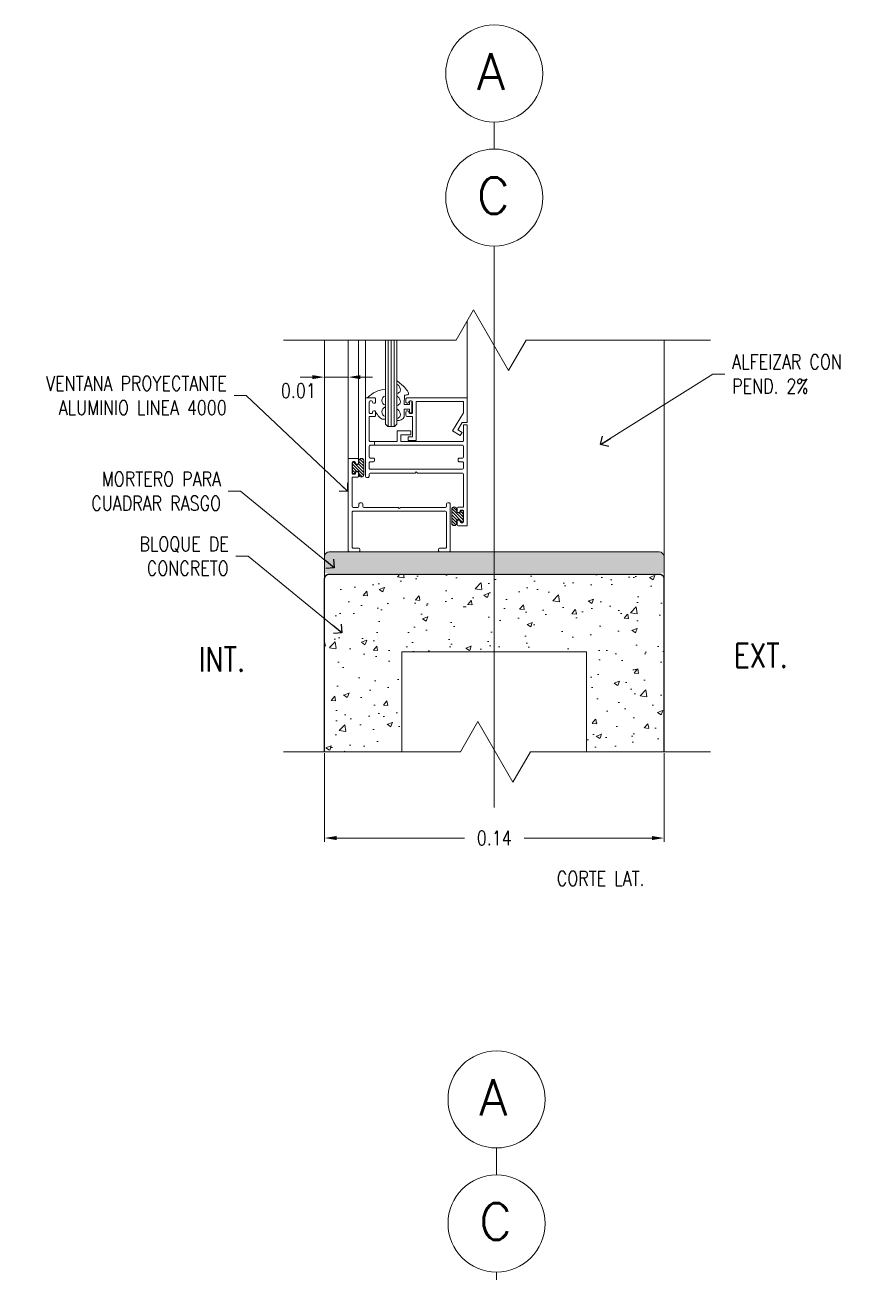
# Model space of a CAD drawing. Header units: metres. Extents: x -40 to 265, y 63 to 163.
# Drawn here: x -39.518 to -39.177, y 66.16 to 66.673 of the extents above; entities that cross this region are included whole.
import ezdxf

# ---------------------------------------------------------------- set-up
doc = ezdxf.new("R2010")
doc.units = ezdxf.units.M
doc.header["$LTSCALE"] = 5
doc.header["$MEASUREMENT"] = 0
doc.linetypes.add('CENTER', pattern=[2, 1.25, -0.25, 0.25, -0.25])
doc.layers.get('0').update_dxf_attribs({"color": 30})
for name, color, linetype, lineweight in [('A-ANNO-DIMS', 3, 'Continuous', 18), ('A-ANNO-SYMB', 3, 'Continuous', 18), ('A-ANNO-TEXT', 3, 'Continuous', 18), ('A-DETL-MBND', 3, 'Continuous', 18), ('A-DETL-PATT', 8, 'Continuous', 18)]:
    doc.layers.add(name, color=color, linetype=linetype, lineweight=lineweight)
doc.styles.add('E-ROMANS', font='romans.shx', dxfattribs={"width": 0.8})
doc.dimstyles.new('E-0001_ARW_24', dxfattribs={"dimscale": 0.001, "dimtxt": 2.4, "dimasz": 2.4, "dimexe": 1.2, "dimexo": 0.8, "dimgap": 1.2, "dimtad": 0, "dimdec": 0, "dimlfac": 1000, "dimzin": 0, "dimdsep": 46, "dimtxsty": 'E-ROMANS', "dimblk": 'OPEN90', "dimcen": 1.2, "dimclrd": 256, "dimclre": 256, "dimclrt": 256, "dimadec": 0, "dimazin": 0, "dimtfac": 1, "dimtdec": 0, "dimtmove": 1, "dimatfit": 3, "dimldrblk": 'OPEN90', "dimfxl": 1, "dimtfill": 1, "dimtolj": 1, "dimtzin": 0, "dimlwd": -1, "dimarcsym": 0})

# ---------------------------------------------------------------- blocks, each defined once
blk = doc.blocks.new('_Open90')
at = {"color": 0, "linetype": 'ByBlock', "lineweight": -2}
for p, q in [((0, 0), (-1, 0)), ((-0.5, 0.5), (0, 0)), ((0, 0), (-0.5, -0.5))]:
    blk.add_line(p, q, dxfattribs=at)

msp = doc.modelspace()

# ---------------------------------------------------------------- hatches: boundary and pattern name
at = {"layer": 'A-DETL-PATT'}
h = msp.add_hatch(dxfattribs=at)
h.set_pattern_fill('AR-SAND', color=256, scale=0.001, style=0)
h.set_pattern_definition([(37.50000000000001, (0, 0.2070580966467475), (-6.299335810960815e-05, 0.001926823769013159), [0, -0.00152, 0, -0.0017, 0, -0.001625]), (7.499999999999999, (0, 0.2070580966467475), (0.001769776705267727, 0.00282214606522974), [0, -0.00082, 0, -0.00137, 0, -0.0005250000000000001]), (327.5, (-0.00123, 0.2070580966467475), (0.003114141861751495, 5.659053536964498e-06), [0, -0.0005, 0, -0.0018, 0, -0.00235]), (317.5, (-0.00123, 0.2070580966467475), (0.003006126604572293, 0.0008776755649342492), [0, -0.00025, 0, -0.00118, 0, -0.00135])])
h.paths.add_polyline_path([(-39.25495077794042, 66.45432848125914, 0.414188288564269), (-39.25695077793297, 66.45632830867723), (-39.39295018570753, 66.45632830867723, 0.4142431895768455), (-39.3949501856973, 66.45432810637215), (-39.39494950997043, 66.44764783066749), (-39.25495020146072, 66.44764783066749)])
h = msp.add_hatch(dxfattribs=at)
h.set_pattern_fill('AR-CONC', color=256, scale=0.003, style=0)
h.set_pattern_definition([(49.99999999999999, (0, 0.2070580966467475), (0.02151780547802261, -0.001882564049477853), [0.00225, -0.02475]), (355, (0, 0.2070580966467475), (-0.004162540008390001, 0.02256576401100036), [0.0018, -0.0198]), (100.4514, (0.0017931504, 0.2069012164467475), (0.01735528145142065, 0.02068318626182861), [0.0019122057, -0.02103426336]), (46.18420000000001, (0, 0.2130580966467475), (0.03201723145876934, -0.004965570429870543), [0.003375, -0.037125]), (96.6356, (0.00266810235, 0.2126442974367475), (0.0280398811664611, 0.02922353612701325), [0.00286830864, -0.03155138999999999]), (351.1842, (0, 0.2130580966467475), (0.02803985835400882, 0.02922355802775974), [0.0027, -0.0297]), (21, (0.003, 0.2115580966467475), (0.01790721156355385, -0.01207856671996017), [0.00225, -0.02475]), (326.0000000000001, (0.003, 0.2115580966467475), (0.007299459957647452, 0.02175450135140559), [0.0018, -0.0198]), (71.4514, (0.00449226699, 0.2105515484667475), (0.0252066788574447, 0.009675914901298573), [0.0019122057, -0.02103426336]), (37.50000000000001, (0, 0.2070580966467475), (0.0003647956595187201, 0.009986815614939346), [0, -0.01956, 0, -0.0201, 0, -0.019875]), (7.499999999999999, (0, 0.2070580966467475), (0.007892086123264459, 0.01183235135647081), [0, -0.01146, 0, -0.01911, 0, -0.007575]), (327.5, (-0.00669, 0.2070580966467475), (0.01601467308517227, -0.000676646152031394), [0, -0.0075, 0, -0.0234, 0, -0.03105]), (317.5, (-0.00969, 0.2070580966467475), (0.01749558508027159, 0.003003149469969529), [0, -0.00975, 0, -0.01554, 0, -0.02205])])
h.paths.add_polyline_path([(-39.28685908023402, 66.41519637380551), (-39.28685908023402, 66.37396767912324), (-39.25494999023397, 66.37396767912325), (-39.254949990234, 66.44519998755557, 0.005014106570668176), (-39.25495037419019, 66.4452382741906), (-39.25754974614824, 66.44710905922781), (-39.39235618795119, 66.44710548195596), (-39.39494877298491, 66.44523958151267, 0.005659674093808808), (-39.39494926199932, 66.44519636635486, -0.005659674091947803), (-39.39494877298491, 66.44523958151265), (-39.39494926633399, 66.44523922644609), (-39.3949492619798, 66.44519618069627, -2.528812563196652e-05), (-39.39494926199934, 66.4451963738055), (-39.39494926199932, 66.37396767912327), (-39.36304017199934, 66.37396767912327), (-39.36304017199934, 66.41519637380551)])

# ---------------------------------------------------------------- linework, layer by layer
for p, q in [((-39.38039592052775, 66.49460102533011), (-39.37869452017956, 66.49289962498192)), ((-39.37935403037709, 66.49482469500904), (-39.37875495176441, 66.49422561639636)), ((-39.38337179067955, 66.49251465616356), (-39.37873404180616, 66.48787690729017)), ((-39.38337179067955, 66.49124909633397), (-39.38175072784792, 66.48962803350233)), ((-39.38337179067955, 66.48998353650438), (-39.38232179117956, 66.48893353700439)), ((-39.38304488378031, 66.4934533090939), (-39.37869452017956, 66.48910294549314)), ((-39.38091014270648, 66.49258412784965), (-39.37869452017956, 66.49036850532273)), ((-39.38069906467955, 66.49363860965232), (-39.37869452017956, 66.49163406515233)), ((-39.38069906467955, 66.48857637033397), (-39.37934120494448, 66.4872185105989)), ((-39.33778340912109, 66.46952620996461), (-39.34242115799449, 66.474163958838)), ((-39.34045613512109, 66.4734644957942), (-39.34181399485617, 66.47482235552928)), ((-39.33811031602034, 66.46858755703428), (-39.34246067962109, 66.47293792063503)), ((-39.34024505709417, 66.46945673827852), (-39.34246067962109, 66.47167236080544)), ((-39.34045613512109, 66.46840225647585), (-39.34246067962109, 66.47040680097585)), ((-39.34075927927289, 66.46743984079806), (-39.34246067962109, 66.46914124114626)), ((-39.33778340912109, 66.4707917697942), (-39.33940447195273, 66.47241283262585)), ((-39.33778340912109, 66.4720573296238), (-39.33883340862109, 66.47310732912379)), ((-39.34180116942355, 66.46721617111913), (-39.34240024803623, 66.46781524973181))]:
    msp.add_line(p, q)
at = {"layer": 'A-ANNO-DIMS'}
for p, q in [((-39.39995427999582, 66.52835628206994), (-39.40495427999582, 66.52835628206994)), ((-39.38508997167956, 66.52835628206994), (-39.39495427999582, 66.52835628206994)), ((-39.38008997167955, 66.52835628206994), (-39.37508997167956, 66.52835628206994)), ((-39.39495427999582, 66.49530458337738), (-39.39495427999582, 66.51528408420681)), ((-39.38508997167956, 66.49530558117723), (-39.38508997167956, 66.51528408420681)), ((-39.39494926199931, 66.37346767912327), (-39.39494926199931, 66.33695789325243)), ((-39.25494999023397, 66.37346767912325), (-39.25494999023397, 66.33695789325243)), ((-39.38994926199931, 66.33845789325242), (-39.33723534040235, 66.33845789325242)), ((-39.25994999023397, 66.33845789325242), (-39.31266391183092, 66.33845789325242))]:
    msp.add_line(p, q, dxfattribs=at)
for points in [[(-39.39995427999582, 66.52918961540327), (-39.39995427999582, 66.5275229487366), (-39.39495427999582, 66.52835628206994)], [(-39.38008997167955, 66.52918961540327), (-39.38008997167955, 66.5275229487366), (-39.38508997167956, 66.52835628206994)], [(-39.38994926199931, 66.33929122658576), (-39.38994926199931, 66.33762455991909), (-39.39494926199931, 66.33845789325242)], [(-39.25994999023397, 66.33929122658576), (-39.25994999023397, 66.33762455991909), (-39.25494999023397, 66.33845789325242)]]:
    msp.add_solid(points, dxfattribs=at)
at = {"layer": 'A-ANNO-SYMB', "linetype": 'CENTER'}
for p, q in [((-39.32495847756852, 66.6334378554679), (-39.32495847756856, 66.62231672707114)), ((-39.32495847756864, 66.58231672707113), (-39.32495847756961, 66.35097795344898)), ((-39.32400522039341, 66.21077085227799), (-39.32400522039346, 66.19964972388122)), ((-39.32400522039354, 66.15964972388122), (-39.32400522039465, 65.89219385698871))]:
    msp.add_line(p, q, dxfattribs=at)
at = {"layer": 'A-ANNO-SYMB'}
for p, q in [((-39.34068654332072, 66.54355716664672), (-39.33346966495805, 66.55605716664671)), ((-39.33346966495441, 66.55605716664671), (-39.31903590822908, 66.53105716664673)), ((-39.41180129634363, 66.54355716664672), (-39.34068654332072, 66.54355716664672)), ((-39.31903590822908, 66.53105716664673), (-39.31181902986641, 66.54355716664666)), ((-39.31181902986641, 66.54355716664666), (-39.23582706131475, 66.54355716664672)), ((-39.33887393461568, 66.37396767912327), (-39.33165705625301, 66.38646767912326)), ((-39.33165705624938, 66.38646767912326), (-39.31722329952404, 66.36146767912328)), ((-39.4118012963436, 66.37396767912327), (-39.33887393461568, 66.37396767912327)), ((-39.31722329952404, 66.36146767912328), (-39.31000642116137, 66.37396767912321)), ((-39.31000642116137, 66.37396767912321), (-39.23582706131472, 66.37396767912327))]:
    msp.add_line(p, q, dxfattribs=at)
for centre in [(-39.32495847756864, 66.6534378554679), (-39.32495847756864, 66.60231672707114), (-39.32400522039354, 66.23077085227798), (-39.32400522039354, 66.17964972388123)]:
    msp.add_circle(centre, 0.02, dxfattribs=at)
at = {"layer": 'A-DETL-MBND'}
for p, q in [((-39.33606522812109, 66.55156151937268), (-39.33606522812109, 66.51987619411761)), ((-39.39495921144354, 66.54355716664674), (-39.3949501856973, 66.45432810637215)), ((-39.38508997167956, 66.49480558117723), (-39.38508997167956, 66.54355716664672)), ((-39.38088997367955, 66.49480558117723), (-39.38088997367955, 66.54355716664672)), ((-39.3780652081211, 66.54355716664672), (-39.37806520812109, 66.51987619411761)), ((-39.36981414004307, 66.54355716664672), (-39.36981414004307, 66.50899462030497)), ((-39.36863050424305, 66.54355716664672), (-39.36863050424306, 66.50804007530498)), ((-39.36744686844305, 66.54355716664672), (-39.36744686844306, 66.50804007530498)), ((-39.36626323264308, 66.54355716664674), (-39.36626323264306, 66.50804007530498)), ((-39.36504141504304, 66.54355716664672), (-39.36504141504306, 66.50899462030497)), ((-39.25495847756864, 66.5435571666467), (-39.25495077794042, 66.45432848125914)), ((-39.36189100382393, 66.52094267029962), (-39.36201377038403, 66.51706746589748)), ((-39.37806520812109, 66.51987619411761), (-39.37806520812109, 66.4874080026176)), ((-39.37806520812109, 66.51987619411761), (-39.37434248262108, 66.51987619411761)), ((-39.37653793612109, 66.51815801311761), (-39.37653793612109, 66.51386256061761)), ((-39.37653793612108, 66.51815801311761), (-39.37653793612108, 66.51386256061762)), ((-39.37558339112108, 66.51863528561762), (-39.37606066362108, 66.51863528561762)), ((-39.37510611862108, 66.51806255861761), (-39.37510611862108, 66.51815801311761)), ((-39.37434248262108, 66.51758528611762), (-39.37462884612108, 66.51758528611762)), ((-39.37386521012108, 66.51939892161762), (-39.37386521012108, 66.51806255861761)), ((-39.35989536389562, 66.51706746589748), (-39.36201377038403, 66.51706746589748)), ((-39.35989536389562, 66.5151121986711), (-39.36201377038403, 66.5151121986711)), ((-39.36201377038403, 66.5151121986711), (-39.36201377038403, 66.51201695425378)), ((-39.36132718139561, 66.51939892161762), (-39.36132718139561, 66.51806255861761)), ((-39.33606522812108, 66.51987619411761), (-39.36084990889561, 66.51987619411761)), ((-39.36084990889561, 66.51758528611762), (-39.36056354539561, 66.51758528611762)), ((-39.36008627289561, 66.51806255861761), (-39.36008627289561, 66.51815801311761)), ((-39.35989536389562, 66.5182375585343), (-39.35989536389562, 66.51706746589748)), ((-39.35989536389562, 66.51394210603429), (-39.35989536389562, 66.5151121986711)), ((-39.35960900039561, 66.51863528561762), (-39.35913172789561, 66.51863528561762)), ((-39.35960900039561, 66.51852392203429), (-39.35913172789561, 66.51852392203429)), ((-39.35884536439561, 66.5182375585343), (-39.35884536439561, 66.51394210603429)), ((-39.3586544553956, 66.51815801311761), (-39.3586544553956, 66.51386256061761)), ((-39.35865445539561, 66.51815801311761), (-39.35865445539561, 66.51386256061762)), ((-39.33759250012108, 66.51834892211764), (-39.35712718339561, 66.51834892211764)), ((-39.35712718339561, 66.51834892211764), (-39.3571271833956, 66.50228284219914)), ((-39.33759250012108, 66.51834892211764), (-39.33759250012108, 66.51363811379466)), ((-39.33606522812109, 66.50967526734162), (-39.33606522812108, 66.51987619411761)), ((-39.37653793612109, 66.51214437961761), (-39.37653793612108, 66.5022676952647)), ((-39.37434248262108, 66.51214437961762), (-39.37653793612107, 66.51214437961761)), ((-39.37606066362108, 66.51338528811762), (-39.37558339112108, 66.51338528811762)), ((-39.37510611862108, 66.51386256061762), (-39.37510611862108, 66.51395801511762)), ((-39.37462884612108, 66.51443528761762), (-39.37434248262108, 66.51443528761762)), ((-39.37386521012108, 66.51395801511762), (-39.37386521012108, 66.51262165211762)), ((-39.36132718139561, 66.51395801511762), (-39.36132718139561, 66.51262165211762)), ((-39.36056354539561, 66.51443528761762), (-39.36084990889561, 66.51443528761762)), ((-39.36084990889561, 66.51214437961762), (-39.35865445539562, 66.51214437961761)), ((-39.36008627289561, 66.51386256061762), (-39.36008627289561, 66.51395801511762)), ((-39.35913172789561, 66.5136557425343), (-39.35960900039561, 66.5136557425343)), ((-39.35913172789561, 66.51338528811762), (-39.35960900039561, 66.51338528811762)), ((-39.35865445539562, 66.51214437961761), (-39.35865445539562, 66.50381011419914)), ((-39.33759250012108, 66.51363811379467), (-39.34209043335324, 66.50615330901726)), ((-39.36885959504307, 66.50804007530498), (-39.36981414004307, 66.50899462030497)), ((-39.36599596004306, 66.50804007530498), (-39.36885959504307, 66.50804007530498)), ((-39.36599596004306, 66.50804007530498), (-39.36504141504306, 66.50899462030497)), ((-39.3592818721635, 66.50616629774532), (-39.36493262881763, 66.50616629774532)), ((-39.36493262881763, 66.50179042276471), (-39.36493262881763, 66.50616629774532)), ((-39.3592818721635, 66.50616629774532), (-39.3592818721635, 66.50463902574532)), ((-39.34209043335324, 66.50615330901726), (-39.33894153558979, 66.50426100423226)), ((-39.3400087187979, 66.50665233233538), (-39.33819211031877, 66.50967526734162)), ((-39.33816890164244, 66.50554670901309), (-39.3400087187979, 66.50665233233538)), ((-39.33894153558979, 66.50426100423226), (-39.33816890164244, 66.50554670901309)), ((-39.33819211031877, 66.50967526734162), (-39.33606522812109, 66.50967526734162)), ((-39.33759250012108, 66.50863353816976), (-39.33606522812109, 66.50863353816976)), ((-39.33759250012108, 66.50863353816976), (-39.33759250012109, 66.50226769526472)), ((-39.33606522812109, 66.46707619411761), (-39.33606522812109, 66.50863353816976)), ((-39.37653793612108, 66.49978587826472), (-39.37653793612109, 66.49549042576471)), ((-39.36493262881763, 66.50179042276471), (-39.3760606636211, 66.50179042276471)), ((-39.33806977262109, 66.50026315076471), (-39.37606066362109, 66.50026315076471)), ((-39.3742470281211, 66.50026315076472), (-39.3742470281211, 66.50179042276471)), ((-39.35928187216349, 66.50463902574532), (-39.36340535681763, 66.50463902574532)), ((-39.36340535681763, 66.50463902574532), (-39.36340535681763, 66.50179042276471)), ((-39.33806977262109, 66.50179042276471), (-39.36340535681763, 66.50179042276471)), ((-39.35865445539562, 66.50381011419914), (-39.36048994485249, 66.50381011419914)), ((-39.36048994485249, 66.50381011419914), (-39.36048994485249, 66.50228284219912)), ((-39.3571271833956, 66.50228284219914), (-39.36048994485249, 66.50228284219912)), ((-39.33759250012109, 66.49549042576471), (-39.33759250012109, 66.49978587826472)), ((-39.38508997167956, 66.45680558117724), (-39.38508997167956, 66.49480558117723)), ((-39.38508997167956, 66.49480558117723), (-39.38136724617955, 66.49480558117723)), ((-39.37606066362109, 66.49501315326472), (-39.37472430062109, 66.49501315326472)), ((-39.37424702812109, 66.49453588076472), (-39.37424702812109, 66.49396315376471)), ((-39.33988340812109, 66.49396315376471), (-39.33988340812109, 66.49453588076472)), ((-39.33940613562109, 66.49501315326472), (-39.33806977262109, 66.49501315326472)), ((-39.38356269967955, 66.49308740017723), (-39.38356269967955, 66.48879194767724)), ((-39.38356269967956, 66.49308740017723), (-39.38356269967956, 66.48879194767723)), ((-39.38337179067955, 66.48887149309391), (-39.38337179067955, 66.49316694559391)), ((-39.38260815467955, 66.49356467267724), (-39.38308542717955, 66.49356467267724)), ((-39.38308542717956, 66.49345330909391), (-39.38260815467955, 66.49345330909391)), ((-39.38232179117956, 66.49316694559391), (-39.38232179117956, 66.49307149109391)), ((-39.38213088217955, 66.49299194567723), (-39.38213088217955, 66.49308740017723)), ((-39.38136724617955, 66.49251467317724), (-39.38165360967955, 66.49251467317724)), ((-39.38165360967955, 66.49240330959391), (-39.38136724617956, 66.49240330959391)), ((-39.38136724617956, 66.48963512909391), (-39.38165360967955, 66.48963512909391)), ((-39.38165360967955, 66.48936467467723), (-39.38136724617955, 66.48936467467723)), ((-39.38088997367955, 66.49432830867724), (-39.38088997367955, 66.49299194567723)), ((-39.38069906467955, 66.49307149109391), (-39.38069906467955, 66.49388285434391)), ((-39.37869452017956, 66.49388285434391), (-39.37869452017956, 66.48815558434391)), ((-39.37653793612109, 66.49300860876471), (-39.37653793612109, 66.4908443646176)), ((-39.37472430062109, 66.49348588126472), (-39.37606066362109, 66.49348588126472)), ((-39.37606066362109, 66.49036709211761), (-39.33806977262109, 66.49036709211761)), ((-39.33806977262109, 66.49348588126472), (-39.33940613562109, 66.49348588126472)), ((-39.33759250012109, 66.4908443646176), (-39.33759250012109, 66.49300860876471)), ((-39.38136724617955, 66.48707376667724), (-39.38356269967954, 66.48707376667723)), ((-39.38356269967954, 66.48707376667723), (-39.38356269967955, 66.47513284517724)), ((-39.38260815467955, 66.4885851295939), (-39.38308542717956, 66.4885851295939)), ((-39.38308542717955, 66.48831467517724), (-39.38260815467955, 66.48831467517724)), ((-39.38232179117956, 66.48896694759391), (-39.38232179117956, 66.48887149309391)), ((-39.38213088217955, 66.48879194767724), (-39.38213088217955, 66.48888740217724)), ((-39.38088997367955, 66.48888740217724), (-39.38088997367955, 66.48755103917723)), ((-39.38069906467955, 66.48815558434391), (-39.38069906467955, 66.48896694759391)), ((-39.37758793562109, 66.4869307301176), (-39.37701520862109, 66.4869307301176)), ((-39.37653793612109, 66.4874080026176), (-39.37653793612109, 66.4883625476176)), ((-39.37606066362109, 66.4888398201176), (-39.35754249062109, 66.4888398201176)), ((-39.35754249062109, 66.4888398201176), (-39.35706521812109, 66.48931709261761)), ((-39.35706521812109, 66.48931709261761), (-39.35658794562109, 66.4888398201176)), ((-39.35658794562109, 66.4888398201176), (-39.33806977262109, 66.4888398201176)), ((-39.33759250012109, 66.4883625476176), (-39.33759250012108, 66.47480800861759)), ((-39.38308542717955, 66.47465557267724), (-39.38117633717955, 66.47465557267724)), ((-39.38069906467955, 66.47513284517724), (-39.38069906467955, 66.47608739017724)), ((-39.38022179217955, 66.47656466267723), (-39.37964906517955, 66.47656466267723)), ((-39.37917179267955, 66.47608739017724), (-39.37917179267955, 66.47513284517724)), ((-39.37869452017955, 66.47465557267724), (-39.364764946922, 66.47465557267724)), ((-39.36442746430077, 66.47451578279846), (-39.36408998167956, 66.47417830017723)), ((-39.36408998167956, 66.47417830017723), (-39.36375249905833, 66.47451578279846)), ((-39.3634150164371, 66.47465557267724), (-39.34509453617955, 66.47465557267724)), ((-39.34461726367955, 66.47513284517724), (-39.34461726367955, 66.47608739017724)), ((-39.34413999117955, 66.47656466267723), (-39.34356726417955, 66.47656466267723)), ((-39.34308999167956, 66.47608739017724), (-39.34308999167956, 66.45680558117724)), ((-39.34026522612109, 66.47433073611761), (-39.34026522612109, 66.4729943731176)), ((-39.33759250012108, 66.47480800861759), (-39.33978795362109, 66.4748080086176)), ((-39.38356269967955, 66.47265102817724), (-39.38356269967955, 66.45833285317724)), ((-39.34509453617955, 66.47312830067723), (-39.38308542717955, 66.47312830067723)), ((-39.34461726367955, 66.45833285317724), (-39.34461726367955, 66.47265102817724)), ((-39.34246067962109, 66.46815801178428), (-39.34246067962109, 66.47388528178428)), ((-39.34045613512109, 66.47388528178428), (-39.34045613512109, 66.47307391853428)), ((-39.34045613512109, 66.46896937503428), (-39.34045613512109, 66.46815801178428)), ((-39.34026522612109, 66.46888982961761), (-39.34026522612109, 66.4675534666176)), ((-39.33978795362109, 66.47251710061761), (-39.33950159012109, 66.47251710061761)), ((-39.33978795362109, 66.47240573703428), (-39.3395015901211, 66.47240573703428)), ((-39.3395015901211, 66.46963755653428), (-39.33978795362109, 66.46963755653428)), ((-39.33950159012109, 66.4693671021176), (-39.33978795362109, 66.4693671021176)), ((-39.33902431762109, 66.4729943731176), (-39.33902431762109, 66.4730898276176)), ((-39.33902431762109, 66.46879437511761), (-39.33902431762109, 66.46888982961761)), ((-39.33883340862109, 66.47307391853428), (-39.33883340862109, 66.47316937303428)), ((-39.33883340862109, 66.46887392053428), (-39.33883340862109, 66.46896937503428)), ((-39.33854704512109, 66.4735671001176), (-39.33806977262109, 66.4735671001176)), ((-39.3385470451211, 66.47345573653428), (-39.33806977262109, 66.47345573653428)), ((-39.33778340912109, 66.47316937303428), (-39.33778340912109, 66.46887392053428)), ((-39.33759250012109, 66.4730898276176), (-39.33759250012109, 66.46879437511761)), ((-39.33978795362109, 66.46707619411761), (-39.33606522812109, 66.46707619411761)), ((-39.33806977262109, 66.46858755703428), (-39.3385470451211, 66.46858755703428)), ((-39.33806977262109, 66.4683171026176), (-39.33854704512109, 66.4683171026176)), ((-39.3949501856973, 66.45432810637215), (-39.39494926199934, 66.4451963738055)), ((-39.25695077793297, 66.45632830867723), (-39.39295018570753, 66.45632830867723)), ((-39.38079451917955, 66.45632830867723), (-39.38461269917956, 66.45632830867723)), ((-39.38308542717955, 66.45785558067723), (-39.38079451917955, 66.45785558067723)), ((-39.38031724667955, 66.45737830817724), (-39.38031724667955, 66.45680558117724)), ((-39.34786271667955, 66.45680558117724), (-39.34786271667955, 66.45737830817724)), ((-39.34738544417955, 66.45785558067723), (-39.34509453617955, 66.45785558067723)), ((-39.34356726417955, 66.45632830867723), (-39.34738544417955, 66.45632830867723)), ((-39.25495077794042, 66.45432848125914), (-39.254949990234, 66.44519998755557)), ((-39.36304017199934, 66.41519637380551), (-39.28685908023402, 66.41519637380551)), ((-39.36304017199934, 66.41519637380551), (-39.36304017199934, 66.37396767912327)), ((-39.28685908023402, 66.41519637380551), (-39.28685908023402, 66.37396767912323))]:
    msp.add_line(p, q, dxfattribs=at)
msp.add_lwpolyline([(-39.25494999023397, 66.37396767912325, 0.000572727, 0.000572727, 0), (-39.254949990234, 66.44519998755557, 0.000572727, 0.000572727, 0.4142135623730951), (-39.25685908023402, 66.44710907755558, 0.000572727, 0.000572727, 0), (-39.39304017199934, 66.44710546380551, 0.000572727, 0.000572727, 0.4142135623730951), (-39.39494926199934, 66.4451963738055, 0.000572727, 0.000572727, 0), (-39.39494926199931, 66.37396767912327, 0, 0, 0)], format="xyseb", dxfattribs=at)
for centre, radius, start, end in [((-39.36895220881786, 66.51208321856208), 0.01132815257361915, 94.36371213894589, 136.5335301219214), ((-39.36922773060829, 66.51870978789943), 0.002045073610356001, 106.6630318935018, 253.3369681064981), ((-39.37606066362108, 66.51815801311761), 0.0004772725000066202, 90.00000000085296, 180), ((-39.37558339112108, 66.51815801311761), 0.0004772724999995148, 0, 90), ((-39.37462884612108, 66.51806255861761), 0.0004772724999924094, 180, 270), ((-39.37434248262107, 66.51939892161762), 0.0004772724999924094, 0, 90.00000000085296), ((-39.37434248262107, 66.51806255861761), 0.0004772724999924094, 269.999999999147, 0), ((-39.36922773060829, 66.51408244906686), 0.002045073610356001, 106.6630318935018, 253.3369681064981), ((-39.36084990889562, 66.51939892161762), 0.0004772724999924094, 89.99999999914704, 180), ((-39.36084990889562, 66.51806255861761), 0.0004772724999924094, 180, 270.000000000853), ((-39.36056354539561, 66.51806255861761), 0.0004772724999924094, 270, 7.016477563892661e-15), ((-39.35960900039561, 66.51815801311761), 0.0004772724999995148, 90, 180), ((-39.35960900039561, 66.5182375585343), 0.0002863635, 90, 180), ((-39.35913172789562, 66.51815801311761), 0.0004772725000066202, 7.016477563892661e-15, 89.99999999914704), ((-39.35913172789561, 66.5182375585343), 0.0002863635, 0, 90), ((-39.37606066362108, 66.51386256061761), 0.0004772725000066202, 179.999999998294, 269.999999999147), ((-39.37558339112108, 66.51386256061761), 0.0004772724999924094, 270, 1.705989761520909e-09), ((-39.37462884612108, 66.51395801511762), 0.0004772724999995148, 90, 180), ((-39.37434248262107, 66.51395801511762), 0.0004772724999924094, 0, 90.00000000085296), ((-39.37434248262107, 66.51262165211762), 0.0004772724999924094, 269.999999999147, 0), ((-39.36456501436056, 66.51322878152016), 0.002824424038860067, 260.289396402024, 334.5925315056479), ((-39.36084990889562, 66.51395801511762), 0.0004772724999924094, 89.99999999914704, 180), ((-39.36084990889562, 66.51262165211762), 0.0004772724999924094, 180, 270.000000000853), ((-39.36056354539561, 66.51395801511762), 0.0004772724999995148, 7.016477563892661e-15, 90), ((-39.35960900039561, 66.51386256061761), 0.0004772724999924094, 179.999999998294, 270), ((-39.35960900039561, 66.51394210603429), 0.0002863635, 180, 270), ((-39.35913172789561, 66.51394210603429), 0.0002863635, 270, 0), ((-39.35913172789562, 66.51386256061761), 0.0004772725000066202, 270.000000000853, 1.706005658739691e-09), ((-39.3760606636211, 66.5022676952647), 0.0004772724999924094, 180, 270.000000000853), ((-39.3760606636211, 66.49978587826472), 0.0004772724999924094, 89.99999999914701, 180), ((-39.33806977262109, 66.5022676952647), 0.0004772724999995148, 270, 1.705989761520909e-09), ((-39.33806977262109, 66.49978587826472), 0.0004772724999995148, 0, 90), ((-39.38136724617954, 66.49432830867724), 0.0004772724999924094, 0, 90.00000000085296), ((-39.37969679242956, 66.49388285434391), 0.001002272250000011, 0, 180), ((-39.3760606636211, 66.49549042576471), 0.0004772724999924094, 180, 270.000000000853), ((-39.37472430062109, 66.49453588076473), 0.0004772724999924094, 359.999999998294, 90), ((-39.33940613562108, 66.49453588076473), 0.0004772725000066202, 90.00000000085296, 180.000000001706), ((-39.33806977262109, 66.49549042576471), 0.0004772724999924094, 270, 0), ((-39.38308542717954, 66.49308740017723), 0.0004772725000066202, 90.00000000085296, 180), ((-39.38308542717956, 66.49316694559391), 0.0002863635, 90, 180), ((-39.38260815467955, 66.49308740017723), 0.0004772724999995148, 0, 90), ((-39.38260815467955, 66.49316694559391), 0.0002863635, 0, 90), ((-39.38165360967955, 66.49307149109391), 0.0006681815, 180, 270), ((-39.38165360967955, 66.48896694759391), 0.0006681815, 90, 180), ((-39.38165360967955, 66.49299194567723), 0.0004772724999924094, 180, 270), ((-39.38165360967955, 66.48888740217724), 0.0004772724999995148, 90, 180), ((-39.38136724617956, 66.49307149109391), 0.0006681815, 270, 0), ((-39.38136724617954, 66.49299194567723), 0.0004772724999924094, 269.999999999147, 0), ((-39.38136724617956, 66.48896694759391), 0.0006681815, 0, 90), ((-39.38136724617954, 66.48888740217724), 0.0004772724999924094, 0, 90.00000000085296), ((-39.37606066362108, 66.49300860876473), 0.0004772724999924094, 90.00000000085296, 180.000000001706), ((-39.3760606636211, 66.4908443646176), 0.0004772724999924094, 180, 270.000000000853), ((-39.37472430062109, 66.49396315376471), 0.0004772724999995148, 270, 0), ((-39.3394061356211, 66.49396315376471), 0.0004772724999924094, 180, 270.000000000853), ((-39.33806977262109, 66.49300860876473), 0.0004772724999995148, 359.999999998294, 90), ((-39.33806977262109, 66.4908443646176), 0.0004772724999924094, 270, 0), ((-39.38308542717954, 66.48879194767723), 0.0004772725000066202, 179.999999998294, 269.999999999147), ((-39.38308542717956, 66.48887149309391), 0.0002863635, 180, 270), ((-39.38260815467955, 66.48887149309391), 0.0002863635, 270, 0), ((-39.38260815467955, 66.48879194767723), 0.0004772724999924094, 270, 1.705989761520909e-09), ((-39.38136724617954, 66.48755103917723), 0.0004772724999924094, 269.999999999147, 0), ((-39.37969679242956, 66.48815558434391), 0.001002272250000011, 180, 0), ((-39.37758793562109, 66.4874080026176), 0.0004772724999995148, 180, 270), ((-39.37701520862108, 66.4874080026176), 0.0004772724999924094, 269.999999999147, 0), ((-39.37606066362108, 66.4883625476176), 0.0004772725000066202, 90.00000000085296, 180), ((-39.33806977262109, 66.4883625476176), 0.0004772725000066202, 0, 90), ((-39.38308542717954, 66.47513284517724), 0.0004772725000066202, 180, 269.999999999147), ((-39.38117633717956, 66.47513284517724), 0.0004772725000066202, 270.000000000853, 0), ((-39.38022179217956, 66.47608739017724), 0.0004772724999924094, 89.99999999914701, 180), ((-39.37964906517954, 66.47608739017723), 0.0004772725000066202, 1.705989761546307e-09, 90.00000000085296), ((-39.37869452017954, 66.47513284517724), 0.0004772725000066202, 180, 269.999999999147), ((-39.364764946922, 66.47417830017723), 0.0004772725000066202, 45.00000000060316, 90), ((-39.36341501643711, 66.47417830017723), 0.0004772725000038378, 89.99999999914701, 134.9999999987937), ((-39.34509453617955, 66.47513284517724), 0.0004772725000066202, 270, 0), ((-39.34413999117955, 66.47608739017723), 0.0004772724999995148, 90, 179.999999998294), ((-39.34356726417955, 66.47608739017724), 0.0004772724999924094, 0, 90.00000000085296), ((-39.34145840737109, 66.47388528178428), 0.001002272250000011, 0, 180), ((-39.33978795362109, 66.47433073611761), 0.0004772724999924094, 90, 180), ((-39.38308542717956, 66.47265102817724), 0.0004772724999924094, 89.99999999914701, 180), ((-39.34509453617955, 66.47265102817724), 0.0004772724999995148, 0, 90), ((-39.33978795362109, 66.47307391853428), 0.0006681815, 180, 270), ((-39.33978795362109, 66.46896937503428), 0.0006681815, 90, 180), ((-39.33978795362109, 66.4729943731176), 0.0004772724999995148, 180, 270), ((-39.33978795362109, 66.46888982961761), 0.0004772724999924094, 90, 180), ((-39.3395015901211, 66.47307391853428), 0.0006681815, 270, 0), ((-39.33950159012108, 66.4729943731176), 0.0004772724999924094, 269.999999999147, 0), ((-39.3395015901211, 66.46896937503428), 0.0006681815, 0, 90), ((-39.33950159012108, 66.46888982961761), 0.0004772724999924094, 0, 90.00000000085296), ((-39.33854704512108, 66.47308982761761), 0.0004772725000066202, 90.00000000085296, 180.000000001706), ((-39.33854704512108, 66.46879437511761), 0.0004772725000066202, 180, 269.999999999147), ((-39.3385470451211, 66.47316937303428), 0.0002863635, 90, 180), ((-39.3385470451211, 66.46887392053428), 0.0002863635, 180, 270), ((-39.33806977262109, 66.47308982761761), 0.0004772724999924094, 359.999999998294, 90), ((-39.33806977262109, 66.47316937303428), 0.0002863635, 0, 90), ((-39.33806977262109, 66.46887392053428), 0.0002863635, 270, 0), ((-39.33806977262109, 66.46879437511761), 0.0004772724999995148, 270, 0), ((-39.34145840737109, 66.46815801178428), 0.001002272250000011, 180, 0), ((-39.33978795362109, 66.4675534666176), 0.0004772724999995148, 180, 270), ((-39.39295018570753, 66.45432830867723), 0.002, 90, 180.0057956137027), ((-39.38461269917955, 66.45680558117722), 0.0004772724999924094, 179.999999998294, 269.999999999147), ((-39.38308542717954, 66.45833285317723), 0.0004772725000066202, 179.999999998294, 269.999999999147), ((-39.38079451917955, 66.45737830817724), 0.0004772724999924094, 0, 90), ((-39.38079451917955, 66.45680558117722), 0.0004772724999995148, 270, 1.705989761520909e-09), ((-39.34738544417956, 66.45737830817724), 0.0004772724999924094, 89.99999999914701, 180), ((-39.34738544417954, 66.45680558117722), 0.0004772724999924094, 179.999999998294, 269.999999999147), ((-39.34509453617955, 66.45833285317723), 0.0004772724999924094, 270, 1.705989761520909e-09), ((-39.34356726417956, 66.45680558117722), 0.0004772725000066202, 270.000000000853, 1.705989761495511e-09), ((-39.25695077793297, 66.45432830867723), 0.002, 0.004944107355075983, 90)]:
    msp.add_arc(centre, radius, start, end, dxfattribs=at)
for points in [[(-39.36504141504306, 66.52682555565859), (-39.36239851571609, 66.52464483387823), (-39.36046995209936, 66.52114555213355), (-39.36189100382393, 66.52094267029962)], [(-39.36504141504306, 66.52155126289179), (-39.36366731847964, 66.52251485239744), (-39.36432707933283, 66.52484768925736), (-39.36504141504306, 66.5255069956943)], [(-39.36504141504306, 66.51663196703845), (-39.36366731847964, 66.5175955565441), (-39.36432707933283, 66.51992839340402), (-39.36504141504306, 66.52058769984096)], [(-39.36504141504306, 66.51130696042685), (-39.36366731847964, 66.5122705499325), (-39.36432707933283, 66.51460338679242), (-39.36504141504306, 66.51526269322936)], [(-39.37400499999985, 66.51429549773884), (-39.37276523801376, 66.51245045876716), (-39.37111747687124, 66.51107851642668), (-39.36981414004307, 66.51107851642668)]]:
    msp.add_spline(points, degree=3, dxfattribs=at)

# ---------------------------------------------------------------- texts
at = {"layer": 'A-ANNO-TEXT', "style": 'E-ROMANS'}
for s, p in [('A', (-39.33207776495065, 66.64675971115747)), ('C', (-39.33207776495065, 66.59563858276071)), ('A', (-39.33112450777555, 66.22409270796756)), ('C', (-39.33112450777555, 66.1729715795708))]:
    msp.add_text(s, height=0.015, dxfattribs=at).set_placement(p)
for s, insert, char_height, attachment_point in [('ALFEIZAR CON \\PPEND. 2%', (-39.22691008837802, 66.52961802036336), 0.006, 4), ('VENTANA PROYECTANTE\\PALUMINIO LINEA 4000', (-39.43519372705095, 66.5207624531962), 0.006, 6), ('\\A1;0.01', (-39.4056748301816, 66.52278408420682), 0.006, 5), ('MORTERO PARA\\PCUADRAR RASGO', (-39.43755853693612, 66.48137813372016), 0.006, 6), ('BLOQUE DE \\PCONCRETO', (-39.43440546372612, 66.45459680127883), 0.006, 6), ('EXT.', (-39.20387592623727, 66.41366137530024), 0.01, 6), ('INT.', (-39.42756959719154, 66.41211267586294), 0.01, 6), ('\\A1;0.14', (-39.32494962611663, 66.33845789325242), 0.006, 5), ('CORTE LAT.', (-39.26297624711472, 66.32179574250074), 0.006, 6)]:
    msp.add_mtext(s, dxfattribs=dict(at, insert=insert, char_height=char_height, attachment_point=attachment_point))

# ---------------------------------------------------------------- leaders
at = {"layer": 'A-ANNO-DIMS', "annotation_type": 0, "has_hookline": 1}
for points, hookline_direction, text_width in [([(-39.28114807765429, 66.50059980491929), (-39.23491008837802, 66.52961802036336), (-39.22991008837802, 66.52961802036336)], 0, 0.05028571428571429), ([(-39.38536323747254, 66.4812990405567), (-39.42719372705095, 66.5207624531962), (-39.43219372705095, 66.5207624531962)], 1, 0.08319999999999995), ([(-39.39088112056771, 66.44979158726272), (-39.42955853693611, 66.48137813372016), (-39.43455853693612, 66.48137813372016)], 1, 0.05919999999999999), ([(-39.3877280473577, 66.42301025482139), (-39.42640546372611, 66.45459680127883), (-39.43140546372612, 66.45459680127883)], 1, 0.04068571428571429)]:
    msp.add_leader(points, dimstyle='E-0001_ARW_24', override={"dimscale": 1, "dimtxt": 0.06, "dimasz": 0.005, "dimexe": 0.0015, "dimexo": 0.0005, "dimgap": 0.003, "dimtad": 0, "dimtxsty": 'E-ROMANS', "dimcen": 0.5, "dimclrd": 1, "dimclre": 1, "dimclrt": 2, "dimtfac": 0.5, "dimtofl": 0}, dxfattribs=dict(at, hookline_direction=hookline_direction, text_width=text_width))

doc.saveas('drawing.dxf')
